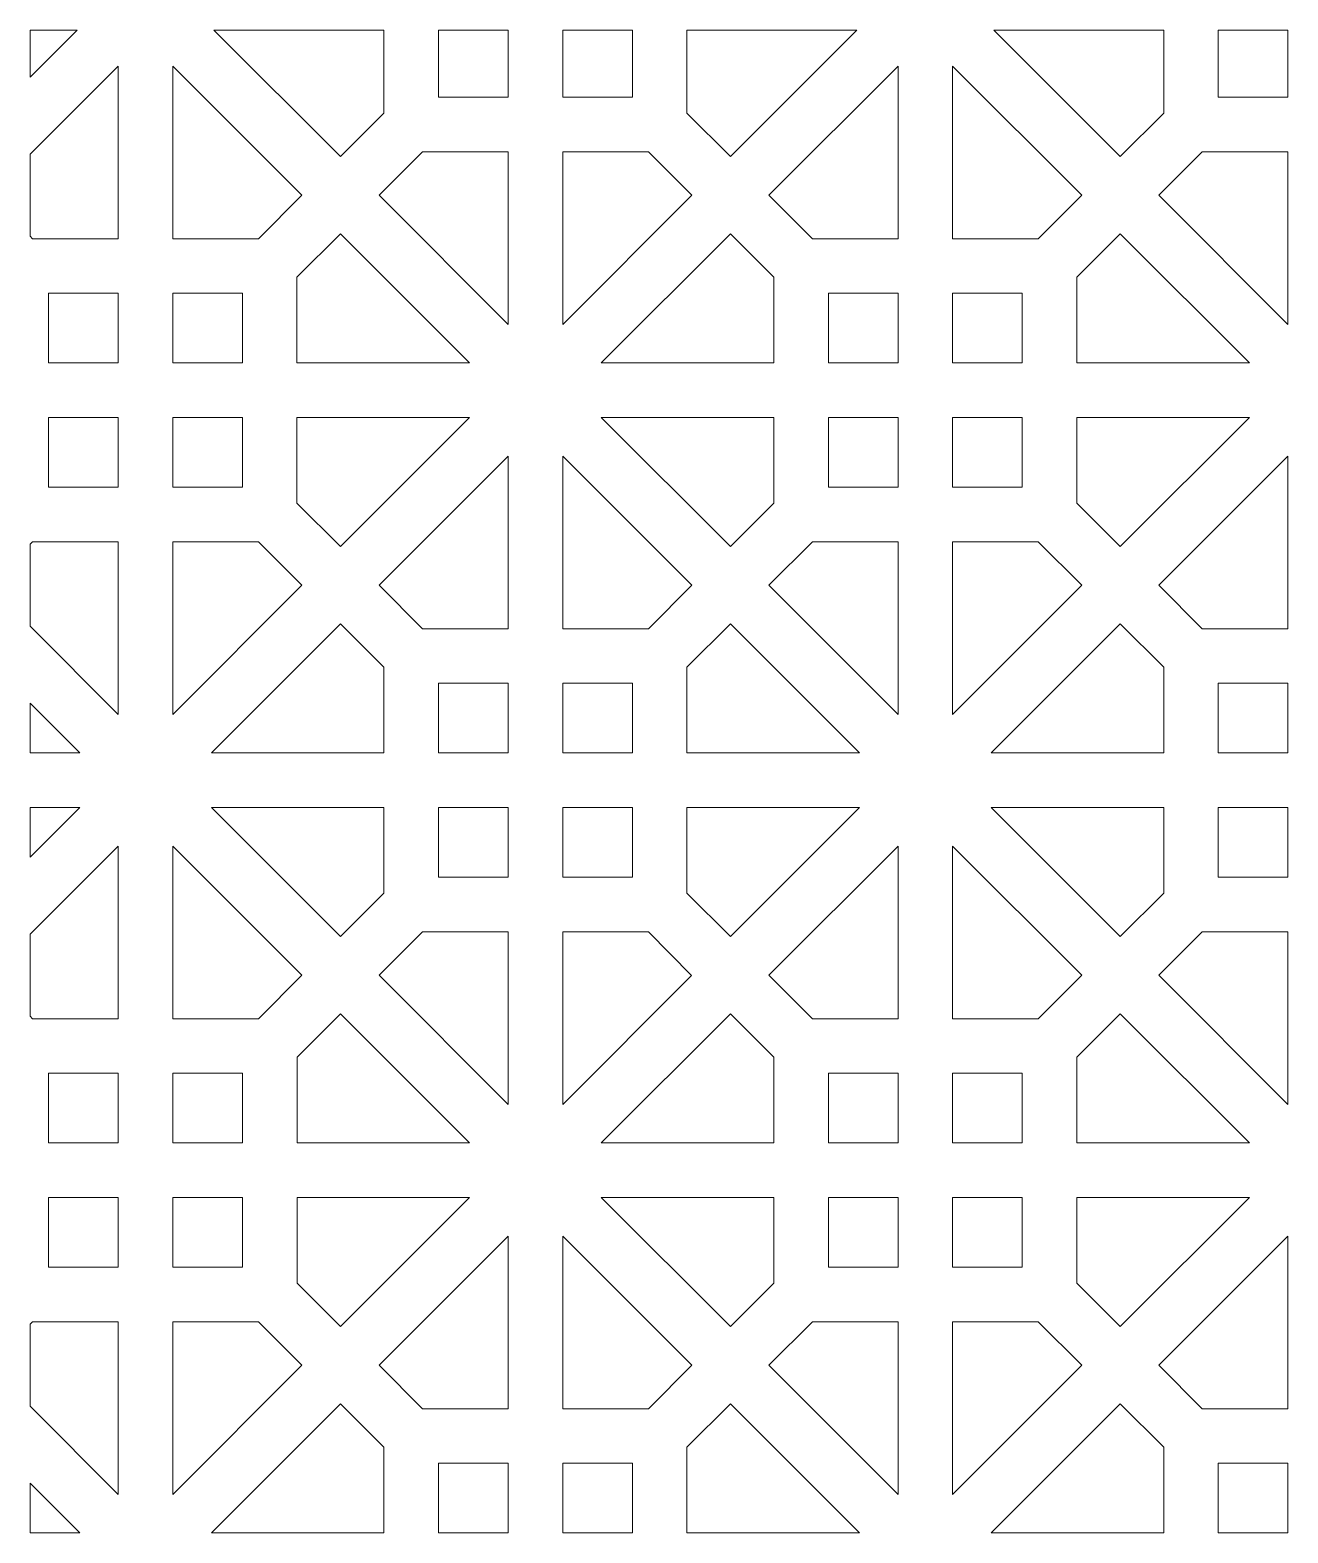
# Model space of a CAD drawing. Header units: centimetres. Extents: x -89 to 89, y -100 to 100.
# Drawn here: x 8.68 to 50.2, y 50.42 to 100.01 of the extents above; entities that cross this region are included whole.
import ezdxf

# ---------------------------------------------------------------- set-up
doc = ezdxf.new("R2010")
doc.units = ezdxf.units.CM
doc.header["$MEASUREMENT"] = 0
doc.layers.add('layer 1', color=7, linetype='Continuous')

msp = doc.modelspace()

# ---------------------------------------------------------------- linework, layer by layer
at = {"layer": 'layer 1', "color": 177, "lineweight": 9}
for points, knots in [([(8.67956, 98.46027), (8.67956, 98.46027), (10.23296, 100.01368), (10.23296, 100.01368), (10.23296, 100.01368), (10.23296, 100.01368), (8.68019, 100.01396), (8.68019, 100.01396), (8.68019, 100.01396), (8.68019, 100.01396), (8.67956, 98.46027), (8.67956, 98.46027)], [0, 0, 0, 0, 0.25, 0.25, 0.25, 0.25, 0.5, 0.5, 0.5, 0.5, 1, 1, 1, 1]), ([(14.74791, 100.01369), (14.74791, 100.01369), (18.92503, 95.83655), (18.92503, 95.83655), (18.92503, 95.83655), (18.92503, 95.83655), (20.36037, 97.27153), (20.36037, 97.27153), (20.36037, 97.27153), (20.36037, 97.27153), (20.36038, 100.01396), (20.36038, 100.01396), (20.36038, 100.01396), (20.36038, 100.01396), (14.74791, 100.01369), (14.74791, 100.01369)], [0, 0, 0, 0, 0.2, 0.2, 0.2, 0.2, 0.4, 0.4, 0.4, 0.4, 0.6, 0.6, 0.6, 0.6, 1, 1, 1, 1]), ([(22.15974, 100.01369), (22.15974, 100.01369), (24.45976, 100.01368), (24.45976, 100.01368), (24.45976, 100.01368), (24.45976, 100.01368), (24.4604, 97.79867), (24.4604, 97.79867), (24.4604, 97.79867), (24.4604, 97.79867), (22.16038, 97.79867), (22.16038, 97.79867), (22.16038, 97.79867), (22.16038, 97.79867), (22.15974, 100.01369), (22.15974, 100.01369)], [0, 0, 0, 0, 0.2, 0.2, 0.2, 0.2, 0.4, 0.4, 0.4, 0.4, 0.6, 0.6, 0.6, 0.6, 1, 1, 1, 1]), ([(26.25976, 100.01369), (26.25976, 100.01369), (28.55974, 100.01039), (28.55974, 100.01039), (28.55974, 100.01039), (28.55974, 100.01039), (28.56038, 97.79867), (28.56038, 97.79867), (28.56038, 97.79867), (28.56038, 97.79867), (26.2604, 97.79866), (26.2604, 97.79866), (26.2604, 97.79866), (26.2604, 97.79866), (26.25976, 100.01369), (26.25976, 100.01369)], [0, 0, 0, 0, 0.2, 0.2, 0.2, 0.2, 0.4, 0.4, 0.4, 0.4, 0.6, 0.6, 0.6, 0.6, 1, 1, 1, 1]), ([(30.35974, 100.01369), (30.35974, 100.01369), (35.97163, 100.01369), (35.97163, 100.01369), (35.97163, 100.01369), (35.97163, 100.01369), (31.79507, 95.83678), (31.79507, 95.83678), (31.79507, 95.83678), (31.79507, 95.83678), (30.36038, 97.27146), (30.36038, 97.27146), (30.36038, 97.27146), (30.36038, 97.27146), (30.35974, 100.01369), (30.35974, 100.01369)], [0, 0, 0, 0, 0.2, 0.2, 0.2, 0.2, 0.4, 0.4, 0.4, 0.4, 0.6, 0.6, 0.6, 0.6, 1, 1, 1, 1]), ([(40.48661, 100.01369), (40.48661, 100.01369), (44.66386, 95.83644), (44.66386, 95.83644), (44.66386, 95.83644), (44.66386, 95.83644), (46.09914, 97.27134), (46.09914, 97.27134), (46.09914, 97.27134), (46.09914, 97.27134), (46.09913, 100.01396), (46.09913, 100.01396), (46.09913, 100.01396), (46.09913, 100.01396), (40.48661, 100.01369), (40.48661, 100.01369)], [0, 0, 0, 0, 0.2, 0.2, 0.2, 0.2, 0.4, 0.4, 0.4, 0.4, 0.6, 0.6, 0.6, 0.6, 1, 1, 1, 1]), ([(47.8985, 100.01369), (47.8985, 100.01369), (47.8985, 97.79833), (47.8985, 97.79833), (47.8985, 97.79833), (47.8985, 97.79833), (50.19912, 97.7986), (50.19912, 97.7986), (50.19912, 97.7986), (50.19912, 97.7986), (50.19912, 100.01396), (50.19912, 100.01396), (50.19912, 100.01396), (50.19912, 100.01396), (47.8985, 100.01369), (47.8985, 100.01369)], [0, 0, 0, 0, 0.2, 0.2, 0.2, 0.2, 0.4, 0.4, 0.4, 0.4, 0.6, 0.6, 0.6, 0.6, 1, 1, 1, 1]), ([(8.7632, 93.12904), (8.7632, 93.12904), (8.67955, 93.2127), (8.67955, 93.2127), (8.67955, 93.2127), (8.67955, 93.2127), (8.68019, 95.91507), (8.68019, 95.91507), (8.68019, 95.91507), (8.68019, 95.91507), (11.59104, 98.82584), (11.59104, 98.82584), (11.59104, 98.82584), (11.59104, 98.82584), (11.59106, 93.12931), (11.59106, 93.12931), (11.59106, 93.12931), (11.59106, 93.12931), (8.7632, 93.12904), (8.7632, 93.12904)], [0, 0, 0, 0, 0.16666667, 0.16666667, 0.16666667, 0.16666667, 0.33333333, 0.33333333, 0.33333333, 0.33333333, 0.5, 0.5, 0.5, 0.5, 0.66666667, 0.66666667, 0.66666667, 0.66666667, 1, 1, 1, 1]), ([(17.65226, 94.56372), (17.65226, 94.56372), (13.39042, 98.82557), (13.39042, 98.82557), (13.39042, 98.82557), (13.39042, 98.82557), (13.39106, 93.12931), (13.39106, 93.12931), (13.39106, 93.12931), (13.39106, 93.12931), (16.21821, 93.12931), (16.21821, 93.12931), (16.21821, 93.12931), (16.21821, 93.12931), (17.65226, 94.56372), (17.65226, 94.56372)], [0, 0, 0, 0, 0.2, 0.2, 0.2, 0.2, 0.4, 0.4, 0.4, 0.4, 0.6, 0.6, 0.6, 0.6, 1, 1, 1, 1]), ([(37.32913, 98.82555), (37.32913, 98.82555), (33.06726, 94.56365), (33.06726, 94.56365), (33.06726, 94.56365), (33.06726, 94.56365), (34.50258, 93.12924), (34.50258, 93.12924), (34.50258, 93.12924), (34.50258, 93.12924), (37.32977, 93.12924), (37.32977, 93.12924), (37.32977, 93.12924), (37.32977, 93.12924), (37.32913, 98.82555), (37.32913, 98.82555)], [0, 0, 0, 0, 0.2, 0.2, 0.2, 0.2, 0.4, 0.4, 0.4, 0.4, 0.6, 0.6, 0.6, 0.6, 1, 1, 1, 1]), ([(43.39107, 94.56363), (43.39107, 94.56363), (39.12913, 98.82556), (39.12913, 98.82556), (39.12913, 98.82556), (39.12913, 98.82556), (39.12977, 93.12925), (39.12977, 93.12925), (39.12977, 93.12925), (39.12977, 93.12925), (41.95707, 93.12923), (41.95707, 93.12923), (41.95707, 93.12923), (41.95707, 93.12923), (43.39107, 94.56363), (43.39107, 94.56363)], [0, 0, 0, 0, 0.2, 0.2, 0.2, 0.2, 0.4, 0.4, 0.4, 0.4, 0.6, 0.6, 0.6, 0.6, 1, 1, 1, 1]), ([(20.19782, 94.56375), (20.19782, 94.56375), (24.45976, 90.30182), (24.45976, 90.30182), (24.45976, 90.30182), (24.45976, 90.30182), (24.4604, 95.99867), (24.4604, 95.99867), (24.4604, 95.99867), (24.4604, 95.99867), (21.6331, 95.99869), (21.6331, 95.99869), (21.6331, 95.99869), (21.6331, 95.99869), (20.19782, 94.56375), (20.19782, 94.56375)], [0, 0, 0, 0, 0.2, 0.2, 0.2, 0.2, 0.4, 0.4, 0.4, 0.4, 0.6, 0.6, 0.6, 0.6, 1, 1, 1, 1]), ([(26.25976, 90.30183), (26.25976, 90.30183), (30.52163, 94.56373), (30.52163, 94.56373), (30.52163, 94.56373), (30.52163, 94.56373), (29.08759, 95.99868), (29.08759, 95.99868), (29.08759, 95.99868), (29.08759, 95.99868), (26.2604, 95.99868), (26.2604, 95.99868), (26.2604, 95.99868), (26.2604, 95.99868), (26.25976, 90.30183), (26.25976, 90.30183)], [0, 0, 0, 0, 0.2, 0.2, 0.2, 0.2, 0.4, 0.4, 0.4, 0.4, 0.6, 0.6, 0.6, 0.6, 1, 1, 1, 1]), ([(45.93664, 94.56365), (45.93664, 94.56365), (50.19848, 90.3018), (50.19848, 90.3018), (50.19848, 90.3018), (50.19848, 90.3018), (50.19912, 95.9986), (50.19912, 95.9986), (50.19912, 95.9986), (50.19912, 95.9986), (47.37197, 95.9986), (47.37197, 95.9986), (47.37197, 95.9986), (47.37197, 95.9986), (45.93664, 94.56365), (45.93664, 94.56365)], [0, 0, 0, 0, 0.2, 0.2, 0.2, 0.2, 0.4, 0.4, 0.4, 0.4, 0.6, 0.6, 0.6, 0.6, 1, 1, 1, 1]), ([(17.4904, 89.029), (17.4904, 89.029), (17.4904, 91.8563), (17.4904, 91.8563), (17.4904, 91.8563), (17.4904, 91.8563), (18.92568, 93.2912), (18.92568, 93.2912), (18.92568, 93.2912), (18.92568, 93.2912), (23.18763, 89.02927), (23.18763, 89.02927), (23.18763, 89.02927), (23.18763, 89.02927), (17.4904, 89.029), (17.4904, 89.029)], [0, 0, 0, 0, 0.2, 0.2, 0.2, 0.2, 0.4, 0.4, 0.4, 0.4, 0.6, 0.6, 0.6, 0.6, 1, 1, 1, 1]), ([(33.22915, 91.85619), (33.22915, 91.85619), (33.22915, 89.02902), (33.22915, 89.02902), (33.22915, 89.02902), (33.22915, 89.02902), (27.53323, 89.02929), (27.53323, 89.02929), (27.53323, 89.02929), (27.53323, 89.02929), (31.7951, 93.29114), (31.7951, 93.29114), (31.7951, 93.29114), (31.7951, 93.29114), (33.22915, 91.85619), (33.22915, 91.85619)], [0, 0, 0, 0, 0.2, 0.2, 0.2, 0.2, 0.4, 0.4, 0.4, 0.4, 0.6, 0.6, 0.6, 0.6, 1, 1, 1, 1]), ([(48.92567, 89.02902), (48.92567, 89.02902), (44.66386, 93.29083), (44.66386, 93.29083), (44.66386, 93.29083), (44.66386, 93.29083), (43.2298, 91.85639), (43.2298, 91.85639), (43.2298, 91.85639), (43.2298, 91.85639), (43.22979, 89.02929), (43.22979, 89.02929), (43.22979, 89.02929), (43.22979, 89.02929), (48.92567, 89.02902), (48.92567, 89.02902)], [0, 0, 0, 0, 0.2, 0.2, 0.2, 0.2, 0.4, 0.4, 0.4, 0.4, 0.6, 0.6, 0.6, 0.6, 1, 1, 1, 1]), ([(9.2904, 89.029), (9.2904, 89.029), (11.59042, 89.029), (11.59042, 89.029), (11.59042, 89.029), (11.59042, 89.029), (11.59107, 91.32931), (11.59107, 91.32931), (11.59107, 91.32931), (11.59107, 91.32931), (9.29104, 91.32931), (9.29104, 91.32931), (9.29104, 91.32931), (9.29104, 91.32931), (9.2904, 89.029), (9.2904, 89.029)], [0, 0, 0, 0, 0.2, 0.2, 0.2, 0.2, 0.4, 0.4, 0.4, 0.4, 0.6, 0.6, 0.6, 0.6, 1, 1, 1, 1]), ([(13.39042, 91.32904), (13.39042, 91.32904), (13.39042, 89.029), (13.39042, 89.029), (13.39042, 89.029), (13.39042, 89.029), (15.69105, 89.02927), (15.69105, 89.02927), (15.69105, 89.02927), (15.69105, 89.02927), (15.69104, 91.32931), (15.69104, 91.32931), (15.69104, 91.32931), (15.69104, 91.32931), (13.39042, 91.32904), (13.39042, 91.32904)], [0, 0, 0, 0, 0.2, 0.2, 0.2, 0.2, 0.4, 0.4, 0.4, 0.4, 0.6, 0.6, 0.6, 0.6, 1, 1, 1, 1]), ([(37.32913, 91.32899), (37.32913, 91.32899), (35.02915, 91.32898), (35.02915, 91.32898), (35.02915, 91.32898), (35.02915, 91.32898), (35.0298, 89.02929), (35.0298, 89.02929), (35.0298, 89.02929), (35.0298, 89.02929), (37.32977, 89.0293), (37.32977, 89.0293), (37.32977, 89.0293), (37.32977, 89.0293), (37.32913, 91.32899), (37.32913, 91.32899)], [0, 0, 0, 0, 0.2, 0.2, 0.2, 0.2, 0.4, 0.4, 0.4, 0.4, 0.6, 0.6, 0.6, 0.6, 1, 1, 1, 1]), ([(41.42915, 89.02902), (41.42915, 89.02902), (39.12913, 89.02902), (39.12913, 89.02902), (39.12913, 89.02902), (39.12913, 89.02902), (39.12977, 91.32925), (39.12977, 91.32925), (39.12977, 91.32925), (39.12977, 91.32925), (41.42979, 91.32925), (41.42979, 91.32925), (41.42979, 91.32925), (41.42979, 91.32925), (41.42915, 89.02902), (41.42915, 89.02902)], [0, 0, 0, 0, 0.2, 0.2, 0.2, 0.2, 0.4, 0.4, 0.4, 0.4, 0.6, 0.6, 0.6, 0.6, 1, 1, 1, 1]), ([(9.2904, 87.229), (9.2904, 87.229), (11.59042, 87.229), (11.59042, 87.229), (11.59042, 87.229), (11.59042, 87.229), (11.59106, 84.92931), (11.59106, 84.92931), (11.59106, 84.92931), (11.59106, 84.92931), (9.29104, 84.92931), (9.29104, 84.92931), (9.29104, 84.92931), (9.29104, 84.92931), (9.2904, 87.229), (9.2904, 87.229)], [0, 0, 0, 0, 0.2, 0.2, 0.2, 0.2, 0.4, 0.4, 0.4, 0.4, 0.6, 0.6, 0.6, 0.6, 1, 1, 1, 1]), ([(13.39042, 84.92903), (13.39042, 84.92903), (15.6904, 84.92904), (15.6904, 84.92904), (15.6904, 84.92904), (15.6904, 84.92904), (15.69103, 87.22927), (15.69103, 87.22927), (15.69103, 87.22927), (15.69103, 87.22927), (13.39106, 87.22926), (13.39106, 87.22926), (13.39106, 87.22926), (13.39106, 87.22926), (13.39042, 84.92903), (13.39042, 84.92903)], [0, 0, 0, 0, 0.2, 0.2, 0.2, 0.2, 0.4, 0.4, 0.4, 0.4, 0.6, 0.6, 0.6, 0.6, 1, 1, 1, 1]), ([(17.4904, 84.40183), (17.4904, 84.40183), (17.4904, 87.229), (17.4904, 87.229), (17.4904, 87.229), (17.4904, 87.229), (23.1876, 87.22927), (23.1876, 87.22927), (23.1876, 87.22927), (23.1876, 87.22927), (18.92573, 82.96742), (18.92573, 82.96742), (18.92573, 82.96742), (18.92573, 82.96742), (17.4904, 84.40183), (17.4904, 84.40183)], [0, 0, 0, 0, 0.2, 0.2, 0.2, 0.2, 0.4, 0.4, 0.4, 0.4, 0.6, 0.6, 0.6, 0.6, 1, 1, 1, 1]), ([(33.22915, 87.22902), (33.22915, 87.22902), (33.22915, 84.40172), (33.22915, 84.40172), (33.22915, 84.40172), (33.22915, 84.40172), (31.79515, 82.96736), (31.79515, 82.96736), (31.79515, 82.96736), (31.79515, 82.96736), (27.5332, 87.22929), (27.5332, 87.22929), (27.5332, 87.22929), (27.5332, 87.22929), (33.22915, 87.22902), (33.22915, 87.22902)], [0, 0, 0, 0, 0.2, 0.2, 0.2, 0.2, 0.4, 0.4, 0.4, 0.4, 0.6, 0.6, 0.6, 0.6, 1, 1, 1, 1]), ([(37.32913, 84.92898), (37.32913, 84.92898), (37.32913, 87.22902), (37.32913, 87.22902), (37.32913, 87.22902), (37.32913, 87.22902), (35.02978, 87.22929), (35.02978, 87.22929), (35.02978, 87.22929), (35.02978, 87.22929), (35.02979, 84.92925), (35.02979, 84.92925), (35.02979, 84.92925), (35.02979, 84.92925), (37.32913, 84.92898), (37.32913, 84.92898)], [0, 0, 0, 0, 0.2, 0.2, 0.2, 0.2, 0.4, 0.4, 0.4, 0.4, 0.6, 0.6, 0.6, 0.6, 1, 1, 1, 1]), ([(41.42915, 87.22902), (41.42915, 87.22902), (39.12913, 87.22902), (39.12913, 87.22902), (39.12913, 87.22902), (39.12913, 87.22902), (39.12976, 84.92925), (39.12976, 84.92925), (39.12976, 84.92925), (39.12976, 84.92925), (41.42979, 84.92925), (41.42979, 84.92925), (41.42979, 84.92925), (41.42979, 84.92925), (41.42915, 87.22902), (41.42915, 87.22902)], [0, 0, 0, 0, 0.2, 0.2, 0.2, 0.2, 0.4, 0.4, 0.4, 0.4, 0.6, 0.6, 0.6, 0.6, 1, 1, 1, 1]), ([(48.92572, 87.22902), (48.92572, 87.22902), (44.66379, 82.96712), (44.66379, 82.96712), (44.66379, 82.96712), (44.66379, 82.96712), (43.22978, 84.40204), (43.22978, 84.40204), (43.22978, 84.40204), (43.22978, 84.40204), (43.22979, 87.22929), (43.22979, 87.22929), (43.22979, 87.22929), (43.22979, 87.22929), (48.92572, 87.22902), (48.92572, 87.22902)], [0, 0, 0, 0, 0.2, 0.2, 0.2, 0.2, 0.4, 0.4, 0.4, 0.4, 0.6, 0.6, 0.6, 0.6, 1, 1, 1, 1]), ([(24.45979, 85.95619), (24.45979, 85.95619), (20.19792, 81.69429), (20.19792, 81.69429), (20.19792, 81.69429), (20.19792, 81.69429), (21.63324, 80.25988), (21.63324, 80.25988), (21.63324, 80.25988), (21.63324, 80.25988), (24.46043, 80.25988), (24.46043, 80.25988), (24.46043, 80.25988), (24.46043, 80.25988), (24.45979, 85.95619), (24.45979, 85.95619)], [0, 0, 0, 0, 0.2, 0.2, 0.2, 0.2, 0.4, 0.4, 0.4, 0.4, 0.6, 0.6, 0.6, 0.6, 1, 1, 1, 1]), ([(30.52173, 81.69427), (30.52173, 81.69427), (26.25979, 85.9562), (26.25979, 85.9562), (26.25979, 85.9562), (26.25979, 85.9562), (26.26043, 80.25989), (26.26043, 80.25989), (26.26043, 80.25989), (26.26043, 80.25989), (29.08773, 80.25987), (29.08773, 80.25987), (29.08773, 80.25987), (29.08773, 80.25987), (30.52173, 81.69427), (30.52173, 81.69427)], [0, 0, 0, 0, 0.2, 0.2, 0.2, 0.2, 0.4, 0.4, 0.4, 0.4, 0.6, 0.6, 0.6, 0.6, 1, 1, 1, 1]), ([(50.19848, 85.95621), (50.19848, 85.95621), (50.1985, 80.25968), (50.1985, 80.25968), (50.1985, 80.25968), (50.1985, 80.25968), (47.37192, 80.25995), (47.37192, 80.25995), (47.37192, 80.25995), (47.37192, 80.25995), (45.93726, 81.69461), (45.93726, 81.69461), (45.93726, 81.69461), (45.93726, 81.69461), (50.19848, 85.95621), (50.19848, 85.95621)], [0, 0, 0, 0, 0.2, 0.2, 0.2, 0.2, 0.4, 0.4, 0.4, 0.4, 0.6, 0.6, 0.6, 0.6, 1, 1, 1, 1]), ([(8.67955, 80.34336), (8.67955, 80.34336), (8.67955, 83.04549), (8.67955, 83.04549), (8.67955, 83.04549), (8.67955, 83.04549), (8.76376, 83.12933), (8.76376, 83.12933), (8.76376, 83.12933), (8.76376, 83.12933), (11.59106, 83.12931), (11.59106, 83.12931), (11.59106, 83.12931), (11.59106, 83.12931), (11.59106, 77.43273), (11.59106, 77.43273), (11.59106, 77.43273), (11.59106, 77.43273), (8.67955, 80.34336), (8.67955, 80.34336)], [0, 0, 0, 0, 0.16666667, 0.16666667, 0.16666667, 0.16666667, 0.33333333, 0.33333333, 0.33333333, 0.33333333, 0.5, 0.5, 0.5, 0.5, 0.66666667, 0.66666667, 0.66666667, 0.66666667, 1, 1, 1, 1]), ([(13.39042, 77.43247), (13.39042, 77.43247), (17.65229, 81.69437), (17.65229, 81.69437), (17.65229, 81.69437), (17.65229, 81.69437), (16.21825, 83.12932), (16.21825, 83.12932), (16.21825, 83.12932), (16.21825, 83.12932), (13.39106, 83.12932), (13.39106, 83.12932), (13.39106, 83.12932), (13.39106, 83.12932), (13.39042, 77.43247), (13.39042, 77.43247)], [0, 0, 0, 0, 0.2, 0.2, 0.2, 0.2, 0.4, 0.4, 0.4, 0.4, 0.6, 0.6, 0.6, 0.6, 1, 1, 1, 1]), ([(33.06729, 81.6943), (33.06729, 81.6943), (37.32913, 77.43245), (37.32913, 77.43245), (37.32913, 77.43245), (37.32913, 77.43245), (37.32977, 83.12925), (37.32977, 83.12925), (37.32977, 83.12925), (37.32977, 83.12925), (34.50262, 83.12925), (34.50262, 83.12925), (34.50262, 83.12925), (34.50262, 83.12925), (33.06729, 81.6943), (33.06729, 81.6943)], [0, 0, 0, 0, 0.2, 0.2, 0.2, 0.2, 0.4, 0.4, 0.4, 0.4, 0.6, 0.6, 0.6, 0.6, 1, 1, 1, 1]), ([(39.12915, 77.43245), (39.12915, 77.43245), (39.12913, 83.12898), (39.12913, 83.12898), (39.12913, 83.12898), (39.12913, 83.12898), (41.95699, 83.12925), (41.95699, 83.12925), (41.95699, 83.12925), (41.95699, 83.12925), (43.39165, 81.69459), (43.39165, 81.69459), (43.39165, 81.69459), (43.39165, 81.69459), (39.12915, 77.43245), (39.12915, 77.43245)], [0, 0, 0, 0, 0.2, 0.2, 0.2, 0.2, 0.4, 0.4, 0.4, 0.4, 0.6, 0.6, 0.6, 0.6, 1, 1, 1, 1]), ([(20.35981, 78.98683), (20.35981, 78.98683), (20.35981, 76.15966), (20.35981, 76.15966), (20.35981, 76.15966), (20.35981, 76.15966), (14.66389, 76.15993), (14.66389, 76.15993), (14.66389, 76.15993), (14.66389, 76.15993), (18.92576, 80.42178), (18.92576, 80.42178), (18.92576, 80.42178), (18.92576, 80.42178), (20.35981, 78.98683), (20.35981, 78.98683)], [0, 0, 0, 0, 0.2, 0.2, 0.2, 0.2, 0.4, 0.4, 0.4, 0.4, 0.6, 0.6, 0.6, 0.6, 1, 1, 1, 1]), ([(36.05633, 76.15966), (36.05633, 76.15966), (31.79452, 80.42147), (31.79452, 80.42147), (31.79452, 80.42147), (31.79452, 80.42147), (30.36046, 78.98703), (30.36046, 78.98703), (30.36046, 78.98703), (30.36046, 78.98703), (30.36045, 76.15993), (30.36045, 76.15993), (30.36045, 76.15993), (30.36045, 76.15993), (36.05633, 76.15966), (36.05633, 76.15966)], [0, 0, 0, 0, 0.2, 0.2, 0.2, 0.2, 0.4, 0.4, 0.4, 0.4, 0.6, 0.6, 0.6, 0.6, 1, 1, 1, 1]), ([(40.40191, 76.15964), (40.40191, 76.15964), (44.66383, 80.42155), (44.66383, 80.42155), (44.66383, 80.42155), (44.66383, 80.42155), (46.09913, 78.98716), (46.09913, 78.98716), (46.09913, 78.98716), (46.09913, 78.98716), (46.09912, 76.15991), (46.09912, 76.15991), (46.09912, 76.15991), (46.09912, 76.15991), (40.40191, 76.15964), (40.40191, 76.15964)], [0, 0, 0, 0, 0.2, 0.2, 0.2, 0.2, 0.4, 0.4, 0.4, 0.4, 0.6, 0.6, 0.6, 0.6, 1, 1, 1, 1]), ([(24.45979, 78.45963), (24.45979, 78.45963), (22.15981, 78.45962), (22.15981, 78.45962), (22.15981, 78.45962), (22.15981, 78.45962), (22.16046, 76.15993), (22.16046, 76.15993), (22.16046, 76.15993), (22.16046, 76.15993), (24.46043, 76.15994), (24.46043, 76.15994), (24.46043, 76.15994), (24.46043, 76.15994), (24.45979, 78.45963), (24.45979, 78.45963)], [0, 0, 0, 0, 0.2, 0.2, 0.2, 0.2, 0.4, 0.4, 0.4, 0.4, 0.6, 0.6, 0.6, 0.6, 1, 1, 1, 1]), ([(28.55981, 76.15966), (28.55981, 76.15966), (26.25979, 76.15966), (26.25979, 76.15966), (26.25979, 76.15966), (26.25979, 76.15966), (26.26043, 78.45989), (26.26043, 78.45989), (26.26043, 78.45989), (26.26043, 78.45989), (28.56045, 78.45989), (28.56045, 78.45989), (28.56045, 78.45989), (28.56045, 78.45989), (28.55981, 76.15966), (28.55981, 76.15966)], [0, 0, 0, 0, 0.2, 0.2, 0.2, 0.2, 0.4, 0.4, 0.4, 0.4, 0.6, 0.6, 0.6, 0.6, 1, 1, 1, 1]), ([(47.89848, 76.15964), (47.89848, 76.15964), (50.1985, 76.15964), (50.1985, 76.15964), (50.1985, 76.15964), (50.1985, 76.15964), (50.19915, 78.45995), (50.19915, 78.45995), (50.19915, 78.45995), (50.19915, 78.45995), (47.89912, 78.45995), (47.89912, 78.45995), (47.89912, 78.45995), (47.89912, 78.45995), (47.89848, 76.15964), (47.89848, 76.15964)], [0, 0, 0, 0, 0.2, 0.2, 0.2, 0.2, 0.4, 0.4, 0.4, 0.4, 0.6, 0.6, 0.6, 0.6, 1, 1, 1, 1]), ([(8.67954, 76.15966), (8.67954, 76.15966), (8.67954, 77.79777), (8.67954, 77.79777), (8.67954, 77.79777), (8.67954, 77.79777), (10.31827, 76.15993), (10.31827, 76.15993), (10.31827, 76.15993), (10.31827, 76.15993), (8.67954, 76.15966), (8.67954, 76.15966)], [0, 0, 0, 0, 0.25, 0.25, 0.25, 0.25, 0.5, 0.5, 0.5, 0.5, 1, 1, 1, 1]), ([(8.67955, 72.72162), (8.67955, 72.72162), (10.3176, 74.35966), (10.3176, 74.35966), (10.3176, 74.35966), (10.3176, 74.35966), (8.68019, 74.35985), (8.68019, 74.35985), (8.68019, 74.35985), (8.68019, 74.35985), (8.67955, 72.72162), (8.67955, 72.72162)], [0, 0, 0, 0, 0.25, 0.25, 0.25, 0.25, 0.5, 0.5, 0.5, 0.5, 1, 1, 1, 1]), ([(20.35981, 74.35966), (20.35981, 74.35966), (20.35981, 71.53236), (20.35981, 71.53236), (20.35981, 71.53236), (20.35981, 71.53236), (18.92581, 70.098), (18.92581, 70.098), (18.92581, 70.098), (18.92581, 70.098), (14.66386, 74.35993), (14.66386, 74.35993), (14.66386, 74.35993), (14.66386, 74.35993), (20.35981, 74.35966), (20.35981, 74.35966)], [0, 0, 0, 0, 0.2, 0.2, 0.2, 0.2, 0.4, 0.4, 0.4, 0.4, 0.6, 0.6, 0.6, 0.6, 1, 1, 1, 1]), ([(24.45979, 72.05962), (24.45979, 72.05962), (24.45979, 74.35966), (24.45979, 74.35966), (24.45979, 74.35966), (24.45979, 74.35966), (22.16044, 74.35993), (22.16044, 74.35993), (22.16044, 74.35993), (22.16044, 74.35993), (22.16045, 72.05989), (22.16045, 72.05989), (22.16045, 72.05989), (22.16045, 72.05989), (24.45979, 72.05962), (24.45979, 72.05962)], [0, 0, 0, 0, 0.2, 0.2, 0.2, 0.2, 0.4, 0.4, 0.4, 0.4, 0.6, 0.6, 0.6, 0.6, 1, 1, 1, 1]), ([(28.55981, 74.35966), (28.55981, 74.35966), (26.25979, 74.35966), (26.25979, 74.35966), (26.25979, 74.35966), (26.25979, 74.35966), (26.26042, 72.05989), (26.26042, 72.05989), (26.26042, 72.05989), (26.26042, 72.05989), (28.56045, 72.05989), (28.56045, 72.05989), (28.56045, 72.05989), (28.56045, 72.05989), (28.55981, 74.35966), (28.55981, 74.35966)], [0, 0, 0, 0, 0.2, 0.2, 0.2, 0.2, 0.4, 0.4, 0.4, 0.4, 0.6, 0.6, 0.6, 0.6, 1, 1, 1, 1]), ([(31.79448, 70.09777), (31.79448, 70.09777), (30.3598, 71.53241), (30.3598, 71.53241), (30.3598, 71.53241), (30.3598, 71.53241), (30.35831, 74.35818), (30.35831, 74.35818), (30.35831, 74.35818), (30.35831, 74.35818), (36.05484, 74.35818), (36.05484, 74.35818), (36.05484, 74.35818), (36.05484, 74.35818), (31.79448, 70.09777), (31.79448, 70.09777)], [0, 0, 0, 0, 0.2, 0.2, 0.2, 0.2, 0.4, 0.4, 0.4, 0.4, 0.6, 0.6, 0.6, 0.6, 1, 1, 1, 1]), ([(40.40196, 74.35964), (40.40196, 74.35964), (44.66377, 70.09783), (44.66377, 70.09783), (44.66377, 70.09783), (44.66377, 70.09783), (46.09911, 71.53281), (46.09911, 71.53281), (46.09911, 71.53281), (46.09911, 71.53281), (46.09912, 74.35991), (46.09912, 74.35991), (46.09912, 74.35991), (46.09912, 74.35991), (40.40196, 74.35964), (40.40196, 74.35964)], [0, 0, 0, 0, 0.2, 0.2, 0.2, 0.2, 0.4, 0.4, 0.4, 0.4, 0.6, 0.6, 0.6, 0.6, 1, 1, 1, 1]), ([(47.89848, 74.35964), (47.89848, 74.35964), (50.1985, 74.35964), (50.1985, 74.35964), (50.1985, 74.35964), (50.1985, 74.35964), (50.19914, 72.05995), (50.19914, 72.05995), (50.19914, 72.05995), (50.19914, 72.05995), (47.89912, 72.05995), (47.89912, 72.05995), (47.89912, 72.05995), (47.89912, 72.05995), (47.89848, 74.35964), (47.89848, 74.35964)], [0, 0, 0, 0, 0.2, 0.2, 0.2, 0.2, 0.4, 0.4, 0.4, 0.4, 0.6, 0.6, 0.6, 0.6, 1, 1, 1, 1]), ([(8.67955, 67.47397), (8.67955, 67.47397), (8.76324, 67.39027), (8.76324, 67.39027), (8.76324, 67.39027), (8.76324, 67.39027), (11.59107, 67.39054), (11.59107, 67.39054), (11.59107, 67.39054), (11.59107, 67.39054), (11.59107, 73.08712), (11.59107, 73.08712), (11.59107, 73.08712), (11.59107, 73.08712), (8.68019, 70.17621), (8.68019, 70.17621), (8.68019, 70.17621), (8.68019, 70.17621), (8.67955, 67.47397), (8.67955, 67.47397)], [0, 0, 0, 0, 0.16666667, 0.16666667, 0.16666667, 0.16666667, 0.33333333, 0.33333333, 0.33333333, 0.33333333, 0.5, 0.5, 0.5, 0.5, 0.66666667, 0.66666667, 0.66666667, 0.66666667, 1, 1, 1, 1]), ([(17.65237, 68.82493), (17.65237, 68.82493), (13.39043, 73.08686), (13.39043, 73.08686), (13.39043, 73.08686), (13.39043, 73.08686), (13.39107, 67.39055), (13.39107, 67.39055), (13.39107, 67.39055), (13.39107, 67.39055), (16.21837, 67.39053), (16.21837, 67.39053), (16.21837, 67.39053), (16.21837, 67.39053), (17.65237, 68.82493), (17.65237, 68.82493)], [0, 0, 0, 0, 0.2, 0.2, 0.2, 0.2, 0.4, 0.4, 0.4, 0.4, 0.6, 0.6, 0.6, 0.6, 1, 1, 1, 1]), ([(37.32914, 73.08685), (37.32914, 73.08685), (37.32916, 67.39032), (37.32916, 67.39032), (37.32916, 67.39032), (37.32916, 67.39032), (34.50258, 67.39059), (34.50258, 67.39059), (34.50258, 67.39059), (34.50258, 67.39059), (33.06792, 68.82525), (33.06792, 68.82525), (33.06792, 68.82525), (33.06792, 68.82525), (37.32914, 73.08685), (37.32914, 73.08685)], [0, 0, 0, 0, 0.2, 0.2, 0.2, 0.2, 0.4, 0.4, 0.4, 0.4, 0.6, 0.6, 0.6, 0.6, 1, 1, 1, 1]), ([(43.391, 68.825), (43.391, 68.825), (39.12916, 73.08685), (39.12916, 73.08685), (39.12916, 73.08685), (39.12916, 73.08685), (39.1298, 67.39059), (39.1298, 67.39059), (39.1298, 67.39059), (39.1298, 67.39059), (41.95695, 67.39059), (41.95695, 67.39059), (41.95695, 67.39059), (41.95695, 67.39059), (43.391, 68.825), (43.391, 68.825)], [0, 0, 0, 0, 0.2, 0.2, 0.2, 0.2, 0.4, 0.4, 0.4, 0.4, 0.6, 0.6, 0.6, 0.6, 1, 1, 1, 1]), ([(20.19795, 68.82494), (20.19795, 68.82494), (24.45979, 64.56309), (24.45979, 64.56309), (24.45979, 64.56309), (24.45979, 64.56309), (24.46043, 70.25989), (24.46043, 70.25989), (24.46043, 70.25989), (24.46043, 70.25989), (21.63328, 70.25989), (21.63328, 70.25989), (21.63328, 70.25989), (21.63328, 70.25989), (20.19795, 68.82494), (20.19795, 68.82494)], [0, 0, 0, 0, 0.2, 0.2, 0.2, 0.2, 0.4, 0.4, 0.4, 0.4, 0.6, 0.6, 0.6, 0.6, 1, 1, 1, 1]), ([(26.25981, 64.5631), (26.25981, 64.5631), (26.25979, 70.25962), (26.25979, 70.25962), (26.25979, 70.25962), (26.25979, 70.25962), (29.08765, 70.25989), (29.08765, 70.25989), (29.08765, 70.25989), (29.08765, 70.25989), (30.51381, 68.81673), (30.51381, 68.81673), (30.51381, 68.81673), (30.51381, 68.81673), (26.25981, 64.5631), (26.25981, 64.5631)], [0, 0, 0, 0, 0.2, 0.2, 0.2, 0.2, 0.4, 0.4, 0.4, 0.4, 0.6, 0.6, 0.6, 0.6, 1, 1, 1, 1]), ([(45.93656, 68.82503), (45.93656, 68.82503), (50.1985, 64.5631), (50.1985, 64.5631), (50.1985, 64.5631), (50.1985, 64.5631), (50.19914, 70.25995), (50.19914, 70.25995), (50.19914, 70.25995), (50.19914, 70.25995), (47.37184, 70.25997), (47.37184, 70.25997), (47.37184, 70.25997), (47.37184, 70.25997), (45.93656, 68.82503), (45.93656, 68.82503)], [0, 0, 0, 0, 0.2, 0.2, 0.2, 0.2, 0.4, 0.4, 0.4, 0.4, 0.6, 0.6, 0.6, 0.6, 1, 1, 1, 1]), ([(23.18697, 63.29032), (23.18697, 63.29032), (18.92516, 67.55213), (18.92516, 67.55213), (18.92516, 67.55213), (18.92516, 67.55213), (17.4911, 66.11769), (17.4911, 66.11769), (17.4911, 66.11769), (17.4911, 66.11769), (17.49109, 63.29059), (17.49109, 63.29059), (17.49109, 63.29059), (17.49109, 63.29059), (23.18697, 63.29032), (23.18697, 63.29032)], [0, 0, 0, 0, 0.2, 0.2, 0.2, 0.2, 0.4, 0.4, 0.4, 0.4, 0.6, 0.6, 0.6, 0.6, 1, 1, 1, 1]), ([(27.53257, 63.29028), (27.53257, 63.29028), (31.79449, 67.55219), (31.79449, 67.55219), (31.79449, 67.55219), (31.79449, 67.55219), (33.22979, 66.1178), (33.22979, 66.1178), (33.22979, 66.1178), (33.22979, 66.1178), (33.22978, 63.29055), (33.22978, 63.29055), (33.22978, 63.29055), (33.22978, 63.29055), (27.53257, 63.29028), (27.53257, 63.29028)], [0, 0, 0, 0, 0.2, 0.2, 0.2, 0.2, 0.4, 0.4, 0.4, 0.4, 0.6, 0.6, 0.6, 0.6, 1, 1, 1, 1]), ([(43.22914, 63.29028), (43.22914, 63.29028), (43.22914, 66.11758), (43.22914, 66.11758), (43.22914, 66.11758), (43.22914, 66.11758), (44.66442, 67.55248), (44.66442, 67.55248), (44.66442, 67.55248), (44.66442, 67.55248), (48.92637, 63.29055), (48.92637, 63.29055), (48.92637, 63.29055), (48.92637, 63.29055), (43.22914, 63.29028), (43.22914, 63.29028)], [0, 0, 0, 0, 0.2, 0.2, 0.2, 0.2, 0.4, 0.4, 0.4, 0.4, 0.6, 0.6, 0.6, 0.6, 1, 1, 1, 1]), ([(11.59043, 65.59029), (11.59043, 65.59029), (9.29045, 65.59028), (9.29045, 65.59028), (9.29045, 65.59028), (9.29045, 65.59028), (9.2911, 63.29059), (9.2911, 63.29059), (9.2911, 63.29059), (9.2911, 63.29059), (11.59107, 63.2906), (11.59107, 63.2906), (11.59107, 63.2906), (11.59107, 63.2906), (11.59043, 65.59029), (11.59043, 65.59029)], [0, 0, 0, 0, 0.2, 0.2, 0.2, 0.2, 0.4, 0.4, 0.4, 0.4, 0.6, 0.6, 0.6, 0.6, 1, 1, 1, 1]), ([(15.69045, 63.29032), (15.69045, 63.29032), (13.39043, 63.29032), (13.39043, 63.29032), (13.39043, 63.29032), (13.39043, 63.29032), (13.39107, 65.59055), (13.39107, 65.59055), (13.39107, 65.59055), (13.39107, 65.59055), (15.69109, 65.59055), (15.69109, 65.59055), (15.69109, 65.59055), (15.69109, 65.59055), (15.69045, 63.29032), (15.69045, 63.29032)], [0, 0, 0, 0, 0.2, 0.2, 0.2, 0.2, 0.4, 0.4, 0.4, 0.4, 0.6, 0.6, 0.6, 0.6, 1, 1, 1, 1]), ([(35.02914, 63.29028), (35.02914, 63.29028), (37.32916, 63.29028), (37.32916, 63.29028), (37.32916, 63.29028), (37.32916, 63.29028), (37.32981, 65.59059), (37.32981, 65.59059), (37.32981, 65.59059), (37.32981, 65.59059), (35.02978, 65.59059), (35.02978, 65.59059), (35.02978, 65.59059), (35.02978, 65.59059), (35.02914, 63.29028), (35.02914, 63.29028)], [0, 0, 0, 0, 0.2, 0.2, 0.2, 0.2, 0.4, 0.4, 0.4, 0.4, 0.6, 0.6, 0.6, 0.6, 1, 1, 1, 1]), ([(39.12916, 65.59032), (39.12916, 65.59032), (39.12916, 63.29028), (39.12916, 63.29028), (39.12916, 63.29028), (39.12916, 63.29028), (41.42979, 63.29055), (41.42979, 63.29055), (41.42979, 63.29055), (41.42979, 63.29055), (41.42978, 65.59059), (41.42978, 65.59059), (41.42978, 65.59059), (41.42978, 65.59059), (39.12916, 65.59032), (39.12916, 65.59032)], [0, 0, 0, 0, 0.2, 0.2, 0.2, 0.2, 0.4, 0.4, 0.4, 0.4, 0.6, 0.6, 0.6, 0.6, 1, 1, 1, 1]), ([(11.59043, 59.19028), (11.59043, 59.19028), (11.59043, 61.49032), (11.59043, 61.49032), (11.59043, 61.49032), (11.59043, 61.49032), (9.29108, 61.49059), (9.29108, 61.49059), (9.29108, 61.49059), (9.29108, 61.49059), (9.29109, 59.19055), (9.29109, 59.19055), (9.29109, 59.19055), (9.29109, 59.19055), (11.59043, 59.19028), (11.59043, 59.19028)], [0, 0, 0, 0, 0.2, 0.2, 0.2, 0.2, 0.4, 0.4, 0.4, 0.4, 0.6, 0.6, 0.6, 0.6, 1, 1, 1, 1]), ([(15.69045, 61.49032), (15.69045, 61.49032), (13.39043, 61.49032), (13.39043, 61.49032), (13.39043, 61.49032), (13.39043, 61.49032), (13.39106, 59.19055), (13.39106, 59.19055), (13.39106, 59.19055), (13.39106, 59.19055), (15.69109, 59.19055), (15.69109, 59.19055), (15.69109, 59.19055), (15.69109, 59.19055), (15.69045, 61.49032), (15.69045, 61.49032)], [0, 0, 0, 0, 0.2, 0.2, 0.2, 0.2, 0.4, 0.4, 0.4, 0.4, 0.6, 0.6, 0.6, 0.6, 1, 1, 1, 1]), ([(23.18702, 61.49032), (23.18702, 61.49032), (18.9251, 57.22841), (18.9251, 57.22841), (18.9251, 57.22841), (18.9251, 57.22841), (17.49108, 58.66334), (17.49108, 58.66334), (17.49108, 58.66334), (17.49108, 58.66334), (17.49109, 61.49059), (17.49109, 61.49059), (17.49109, 61.49059), (17.49109, 61.49059), (23.18702, 61.49032), (23.18702, 61.49032)], [0, 0, 0, 0, 0.2, 0.2, 0.2, 0.2, 0.4, 0.4, 0.4, 0.4, 0.6, 0.6, 0.6, 0.6, 1, 1, 1, 1]), ([(27.53262, 61.49028), (27.53262, 61.49028), (31.79443, 57.22847), (31.79443, 57.22847), (31.79443, 57.22847), (31.79443, 57.22847), (33.22977, 58.66345), (33.22977, 58.66345), (33.22977, 58.66345), (33.22977, 58.66345), (33.22978, 61.49055), (33.22978, 61.49055), (33.22978, 61.49055), (33.22978, 61.49055), (27.53262, 61.49028), (27.53262, 61.49028)], [0, 0, 0, 0, 0.2, 0.2, 0.2, 0.2, 0.4, 0.4, 0.4, 0.4, 0.6, 0.6, 0.6, 0.6, 1, 1, 1, 1]), ([(35.02914, 61.49028), (35.02914, 61.49028), (37.32916, 61.49028), (37.32916, 61.49028), (37.32916, 61.49028), (37.32916, 61.49028), (37.3298, 59.19059), (37.3298, 59.19059), (37.3298, 59.19059), (37.3298, 59.19059), (35.02978, 59.19059), (35.02978, 59.19059), (35.02978, 59.19059), (35.02978, 59.19059), (35.02914, 61.49028), (35.02914, 61.49028)], [0, 0, 0, 0, 0.2, 0.2, 0.2, 0.2, 0.4, 0.4, 0.4, 0.4, 0.6, 0.6, 0.6, 0.6, 1, 1, 1, 1]), ([(39.12916, 59.19031), (39.12916, 59.19031), (41.42914, 59.19032), (41.42914, 59.19032), (41.42914, 59.19032), (41.42914, 59.19032), (41.42977, 61.49055), (41.42977, 61.49055), (41.42977, 61.49055), (41.42977, 61.49055), (39.1298, 61.49054), (39.1298, 61.49054), (39.1298, 61.49054), (39.1298, 61.49054), (39.12916, 59.19031), (39.12916, 59.19031)], [0, 0, 0, 0, 0.2, 0.2, 0.2, 0.2, 0.4, 0.4, 0.4, 0.4, 0.6, 0.6, 0.6, 0.6, 1, 1, 1, 1]), ([(43.22914, 58.66311), (43.22914, 58.66311), (43.22914, 61.49028), (43.22914, 61.49028), (43.22914, 61.49028), (43.22914, 61.49028), (48.92634, 61.49055), (48.92634, 61.49055), (48.92634, 61.49055), (48.92634, 61.49055), (44.66447, 57.2287), (44.66447, 57.2287), (44.66447, 57.2287), (44.66447, 57.2287), (43.22914, 58.66311), (43.22914, 58.66311)], [0, 0, 0, 0, 0.2, 0.2, 0.2, 0.2, 0.4, 0.4, 0.4, 0.4, 0.6, 0.6, 0.6, 0.6, 1, 1, 1, 1]), ([(24.45978, 60.21751), (24.45978, 60.21751), (24.4598, 54.52098), (24.4598, 54.52098), (24.4598, 54.52098), (24.4598, 54.52098), (21.63322, 54.52125), (21.63322, 54.52125), (21.63322, 54.52125), (21.63322, 54.52125), (20.19856, 55.95591), (20.19856, 55.95591), (20.19856, 55.95591), (20.19856, 55.95591), (24.45978, 60.21751), (24.45978, 60.21751)], [0, 0, 0, 0, 0.2, 0.2, 0.2, 0.2, 0.4, 0.4, 0.4, 0.4, 0.6, 0.6, 0.6, 0.6, 1, 1, 1, 1]), ([(30.52164, 55.95566), (30.52164, 55.95566), (26.2598, 60.21751), (26.2598, 60.21751), (26.2598, 60.21751), (26.2598, 60.21751), (26.26044, 54.52125), (26.26044, 54.52125), (26.26044, 54.52125), (26.26044, 54.52125), (29.08759, 54.52125), (29.08759, 54.52125), (29.08759, 54.52125), (29.08759, 54.52125), (30.52164, 55.95566), (30.52164, 55.95566)], [0, 0, 0, 0, 0.2, 0.2, 0.2, 0.2, 0.4, 0.4, 0.4, 0.4, 0.6, 0.6, 0.6, 0.6, 1, 1, 1, 1]), ([(50.19853, 60.21747), (50.19853, 60.21747), (45.93666, 55.95557), (45.93666, 55.95557), (45.93666, 55.95557), (45.93666, 55.95557), (47.37198, 54.52116), (47.37198, 54.52116), (47.37198, 54.52116), (47.37198, 54.52116), (50.19917, 54.52116), (50.19917, 54.52116), (50.19917, 54.52116), (50.19917, 54.52116), (50.19853, 60.21747), (50.19853, 60.21747)], [0, 0, 0, 0, 0.2, 0.2, 0.2, 0.2, 0.4, 0.4, 0.4, 0.4, 0.6, 0.6, 0.6, 0.6, 1, 1, 1, 1]), ([(8.67955, 54.60466), (8.67955, 54.60466), (8.67955, 57.30656), (8.67955, 57.30656), (8.67955, 57.30656), (8.67955, 57.30656), (8.76392, 57.39055), (8.76392, 57.39055), (8.76392, 57.39055), (8.76392, 57.39055), (11.59107, 57.39055), (11.59107, 57.39055), (11.59107, 57.39055), (11.59107, 57.39055), (11.59043, 51.69375), (11.59043, 51.69375), (11.59043, 51.69375), (11.59043, 51.69375), (8.67955, 54.60466), (8.67955, 54.60466)], [0, 0, 0, 0, 0.16666667, 0.16666667, 0.16666667, 0.16666667, 0.33333333, 0.33333333, 0.33333333, 0.33333333, 0.5, 0.5, 0.5, 0.5, 0.66666667, 0.66666667, 0.66666667, 0.66666667, 1, 1, 1, 1]), ([(13.39045, 51.69375), (13.39045, 51.69375), (13.39043, 57.39028), (13.39043, 57.39028), (13.39043, 57.39028), (13.39043, 57.39028), (16.21829, 57.39055), (16.21829, 57.39055), (16.21829, 57.39055), (16.21829, 57.39055), (17.65295, 55.95589), (17.65295, 55.95589), (17.65295, 55.95589), (17.65295, 55.95589), (13.39045, 51.69375), (13.39045, 51.69375)], [0, 0, 0, 0, 0.2, 0.2, 0.2, 0.2, 0.4, 0.4, 0.4, 0.4, 0.6, 0.6, 0.6, 0.6, 1, 1, 1, 1]), ([(33.06722, 55.95567), (33.06722, 55.95567), (37.32916, 51.69374), (37.32916, 51.69374), (37.32916, 51.69374), (37.32916, 51.69374), (37.3298, 57.39059), (37.3298, 57.39059), (37.3298, 57.39059), (37.3298, 57.39059), (34.5025, 57.39061), (34.5025, 57.39061), (34.5025, 57.39061), (34.5025, 57.39061), (33.06722, 55.95567), (33.06722, 55.95567)], [0, 0, 0, 0, 0.2, 0.2, 0.2, 0.2, 0.4, 0.4, 0.4, 0.4, 0.6, 0.6, 0.6, 0.6, 1, 1, 1, 1]), ([(39.12916, 51.69375), (39.12916, 51.69375), (43.39103, 55.95565), (43.39103, 55.95565), (43.39103, 55.95565), (43.39103, 55.95565), (41.95699, 57.3906), (41.95699, 57.3906), (41.95699, 57.3906), (41.95699, 57.3906), (39.1298, 57.3906), (39.1298, 57.3906), (39.1298, 57.3906), (39.1298, 57.3906), (39.12916, 51.69375), (39.12916, 51.69375)], [0, 0, 0, 0, 0.2, 0.2, 0.2, 0.2, 0.4, 0.4, 0.4, 0.4, 0.6, 0.6, 0.6, 0.6, 1, 1, 1, 1]), ([(14.66321, 50.42094), (14.66321, 50.42094), (18.92513, 54.68285), (18.92513, 54.68285), (18.92513, 54.68285), (18.92513, 54.68285), (20.36043, 53.24846), (20.36043, 53.24846), (20.36043, 53.24846), (20.36043, 53.24846), (20.36042, 50.42121), (20.36042, 50.42121), (20.36042, 50.42121), (20.36042, 50.42121), (14.66321, 50.42094), (14.66321, 50.42094)], [0, 0, 0, 0, 0.2, 0.2, 0.2, 0.2, 0.4, 0.4, 0.4, 0.4, 0.6, 0.6, 0.6, 0.6, 1, 1, 1, 1]), ([(30.35978, 50.42094), (30.35978, 50.42094), (30.35978, 53.24824), (30.35978, 53.24824), (30.35978, 53.24824), (30.35978, 53.24824), (31.79506, 54.68314), (31.79506, 54.68314), (31.79506, 54.68314), (31.79506, 54.68314), (36.05701, 50.42121), (36.05701, 50.42121), (36.05701, 50.42121), (36.05701, 50.42121), (30.35978, 50.42094), (30.35978, 50.42094)], [0, 0, 0, 0, 0.2, 0.2, 0.2, 0.2, 0.4, 0.4, 0.4, 0.4, 0.6, 0.6, 0.6, 0.6, 1, 1, 1, 1]), ([(46.09855, 53.24811), (46.09855, 53.24811), (46.09855, 50.42094), (46.09855, 50.42094), (46.09855, 50.42094), (46.09855, 50.42094), (40.40263, 50.42121), (40.40263, 50.42121), (40.40263, 50.42121), (40.40263, 50.42121), (44.6645, 54.68306), (44.6645, 54.68306), (44.6645, 54.68306), (44.6645, 54.68306), (46.09855, 53.24811), (46.09855, 53.24811)], [0, 0, 0, 0, 0.2, 0.2, 0.2, 0.2, 0.4, 0.4, 0.4, 0.4, 0.6, 0.6, 0.6, 0.6, 1, 1, 1, 1]), ([(22.15978, 50.42094), (22.15978, 50.42094), (24.4598, 50.42094), (24.4598, 50.42094), (24.4598, 50.42094), (24.4598, 50.42094), (24.46045, 52.72125), (24.46045, 52.72125), (24.46045, 52.72125), (24.46045, 52.72125), (22.16042, 52.72125), (22.16042, 52.72125), (22.16042, 52.72125), (22.16042, 52.72125), (22.15978, 50.42094), (22.15978, 50.42094)], [0, 0, 0, 0, 0.2, 0.2, 0.2, 0.2, 0.4, 0.4, 0.4, 0.4, 0.6, 0.6, 0.6, 0.6, 1, 1, 1, 1]), ([(26.2598, 52.72098), (26.2598, 52.72098), (26.2598, 50.42094), (26.2598, 50.42094), (26.2598, 50.42094), (26.2598, 50.42094), (28.56043, 50.42121), (28.56043, 50.42121), (28.56043, 50.42121), (28.56043, 50.42121), (28.56042, 52.72125), (28.56042, 52.72125), (28.56042, 52.72125), (28.56042, 52.72125), (26.2598, 52.72098), (26.2598, 52.72098)], [0, 0, 0, 0, 0.2, 0.2, 0.2, 0.2, 0.4, 0.4, 0.4, 0.4, 0.6, 0.6, 0.6, 0.6, 1, 1, 1, 1]), ([(50.19853, 52.72091), (50.19853, 52.72091), (47.89855, 52.7209), (47.89855, 52.7209), (47.89855, 52.7209), (47.89855, 52.7209), (47.8992, 50.42121), (47.8992, 50.42121), (47.8992, 50.42121), (47.8992, 50.42121), (50.19917, 50.42122), (50.19917, 50.42122), (50.19917, 50.42122), (50.19917, 50.42122), (50.19853, 52.72091), (50.19853, 52.72091)], [0, 0, 0, 0, 0.2, 0.2, 0.2, 0.2, 0.4, 0.4, 0.4, 0.4, 0.6, 0.6, 0.6, 0.6, 1, 1, 1, 1]), ([(8.67954, 50.42096), (8.67954, 50.42096), (8.67956, 52.05906), (8.67956, 52.05906), (8.67956, 52.05906), (8.67956, 52.05906), (10.31827, 50.42123), (10.31827, 50.42123), (10.31827, 50.42123), (10.31827, 50.42123), (8.67954, 50.42096), (8.67954, 50.42096)], [0, 0, 0, 0, 0.25, 0.25, 0.25, 0.25, 0.5, 0.5, 0.5, 0.5, 1, 1, 1, 1])]:
    msp.add_open_spline(points, degree=3, knots=knots, dxfattribs=at)

doc.saveas('drawing.dxf')
